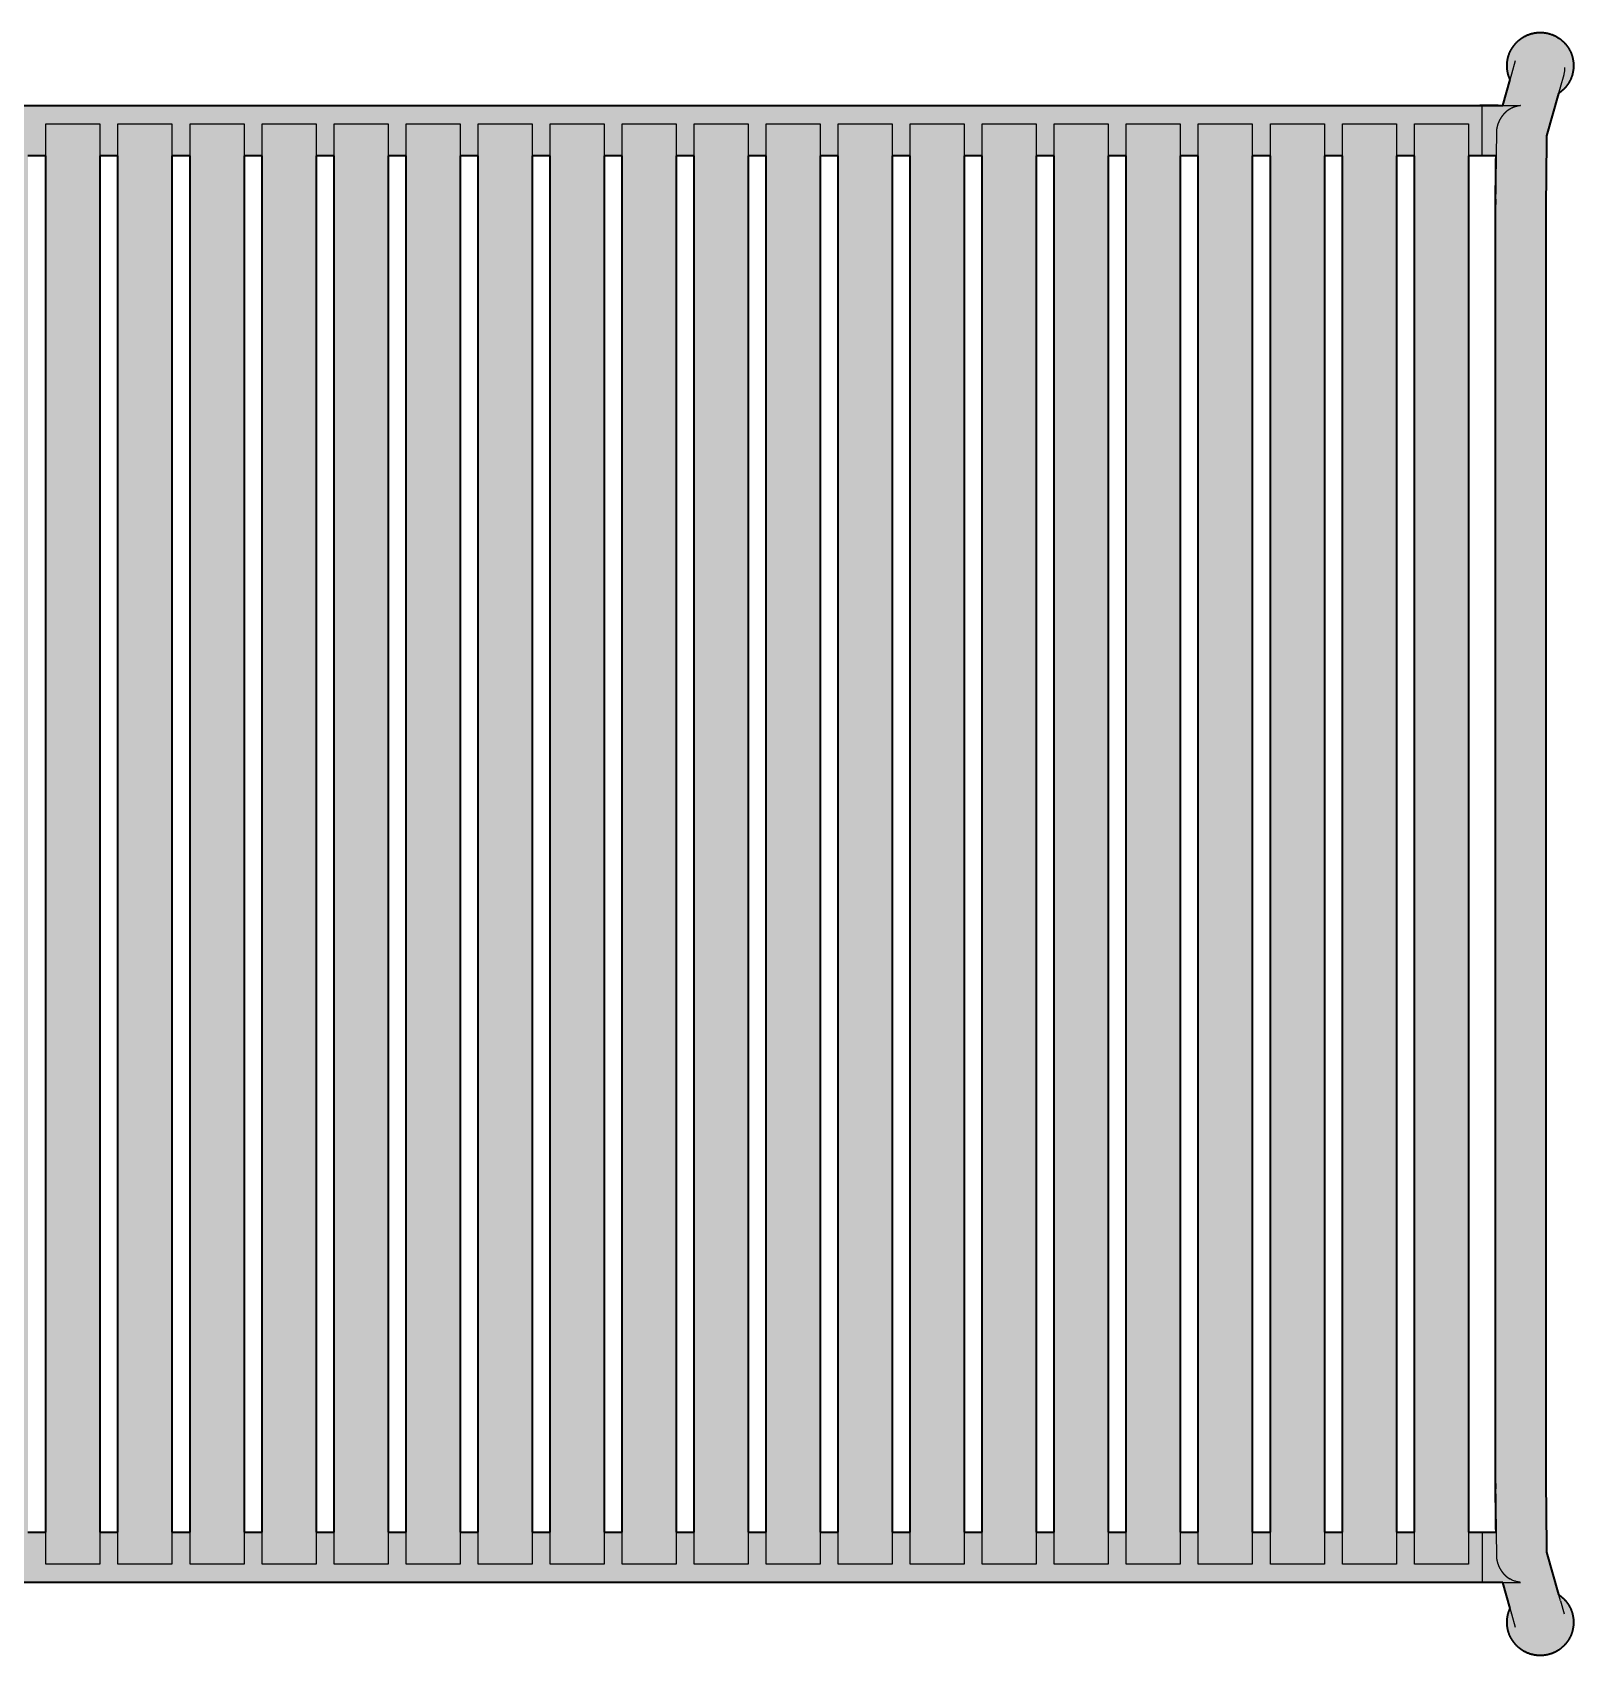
# Model space of a CAD drawing. Header units: millimetres. Extents: x 0 to 3310, y -1183 to 754.
# Drawn here: x 970 to 1826, y -1183 to -281 of the extents above; entities that cross this region are included whole.
import ezdxf

# ---------------------------------------------------------------- set-up
doc = ezdxf.new("R2010")
doc.units = ezdxf.units.MM
doc.layers.add('Blocks', color=7, linetype='Continuous')
doc.layers.add('Blocks$Fill', color=7, linetype='Continuous', true_color=0xffffff)
doc.layers.add('Blocks$Inner', color=7, linetype='Continuous', lineweight=25, true_color=0x007f00)
doc.layers.add('Blocks$Outline', color=7, linetype='Continuous', lineweight=35, true_color=0xff3f3f)

# ---------------------------------------------------------------- blocks, each defined once
blk = doc.blocks.new('Palissade Table  Top')
at = {"layer": 'Blocks$Fill'}
h = blk.add_hatch(color=256, dxfattribs=at)
h.paths.add_polyline_path([(1656.19, 424.53), (1656, 424.95), (1655.82, 425.37), (1655.66, 425.79), (1655.5, 426.22), (1655.36, 426.66), (1655.22, 427.09), (1655.1, 427.53), (1654.99, 427.98), (1654.89, 428.43), (1654.8, 428.87), (1654.72, 429.32), (1654.65, 429.78), (1654.59, 430.23), (1654.55, 430.68), (1654.51, 431.14), (1654.49, 431.6), (1654.48, 432.06), (1654.48, 432.51), (1654.49, 432.97), (1654.51, 433.43), (1654.54, 433.88), (1654.59, 434.34), (1654.65, 434.79), (1654.71, 435.24), (1654.79, 435.69), (1654.88, 436.14), (1654.98, 436.59), (1655.1, 437.03), (1655.22, 437.47), (1655.35, 437.91), (1655.5, 438.34), (1655.65, 438.77), (1655.82, 439.2), (1656, 439.62), (1656.18, 440.04), (1656.38, 440.45), (1656.59, 440.86), (1656.81, 441.26), (1657.04, 441.66), (1657.27, 442.05), (1657.52, 442.43), (1657.78, 442.81), (1658.04, 443.18), (1658.32, 443.55), (1658.6, 443.91), (1658.89, 444.26), (1659.2, 444.6), (1659.51, 444.94), (1659.83, 445.27), (1660.15, 445.59), (1660.48, 445.9), (1660.83, 446.2), (1661.17, 446.5), (1661.53, 446.79), (1661.89, 447.06), (1662.26, 447.33), (1662.64, 447.59), (1663.02, 447.84), (1663.41, 448.08), (1663.81, 448.31), (1664.21, 448.53), (1664.61, 448.74), (1665.02, 448.95), (1665.44, 449.14), (1665.86, 449.32), (1666.29, 449.49), (1666.72, 449.64), (1667.15, 449.79), (1667.58, 449.93), (1668.02, 450.05), (1668.47, 450.17), (1668.91, 450.27), (1669.36, 450.37), (1669.81, 450.45), (1670.26, 450.52), (1670.72, 450.58), (1671.17, 450.63), (1671.62, 450.67), (1672.08, 450.69), (1672.54, 450.71), (1673, 450.71), (1673.46, 450.71), (1673.91, 450.69), (1674.37, 450.66), (1674.82, 450.62), (1675.28, 450.56), (1675.73, 450.5), (1676.18, 450.43), (1676.63, 450.34), (1677.08, 450.25), (1677.52, 450.14), (1677.96, 450.02), (1678.4, 449.89), (1678.84, 449.75), (1679.27, 449.6), (1679.7, 449.43), (1680.12, 449.26), (1680.54, 449.08), (1680.95, 448.88), (1681.36, 448.68), (1681.77, 448.47), (1682.17, 448.24), (1682.56, 448.01), (1682.95, 447.77), (1683.33, 447.51), (1683.7, 447.25), (1684.07, 446.98), (1684.43, 446.7), (1684.79, 446.41), (1685.13, 446.11), (1685.47, 445.81), (1685.81, 445.49), (1686.13, 445.17), (1686.45, 444.84), (1686.75, 444.5), (1687.05, 444.15), (1687.34, 443.8), (1687.62, 443.44), (1687.9, 443.07), (1688.16, 442.7), (1688.41, 442.32), (1688.66, 441.93), (1688.89, 441.54), (1689.12, 441.14), (1689.33, 440.74), (1689.54, 440.33), (1689.73, 439.92), (1689.92, 439.5), (1690.09, 439.07), (1690.25, 438.65), (1690.41, 438.21), (1690.55, 437.78), (1690.68, 437.34), (1690.8, 436.9), (1690.91, 436.46), (1691.01, 436.01), (1691.09, 435.56), (1691.17, 435.11), (1691.24, 434.66), (1691.29, 434.2), (1691.33, 433.75), (1691.36, 433.29), (1691.38, 432.84), (1691.39, 432.38), (1691.39, 431.92), (1691.37, 431.46), (1691.35, 431.01), (1691.31, 430.55), (1691.26, 430.1), (1691.2, 429.64), (1691.13, 429.19), (1691.05, 428.74), (1690.96, 428.29), (1690.85, 427.85), (1690.74, 427.4), (1690.61, 426.97), (1690.47, 426.53), (1690.33, 426.1), (1690.17, 425.67), (1690, 425.24), (1689.82, 424.82), (1689.63, 424.41), (1689.43, 423.99), (1689.22, 423.59), (1689, 423.19), (1688.77, 422.79), (1688.53, 422.4), (1688.28, 422.02), (1688.02, 421.64), (1687.75, 421.27), (1687.47, 420.91), (1687.19, 420.55), (1686.89, 420.2), (1686.59, 419.86), (1686.28, 419.53), (1685.96, 419.2), (1685.63, 418.88), (1685.29, 418.57), (1684.95, 418.27), (1684.6, 417.98), (1684.24, 417.69), (1683.88, 417.42), (1683.5, 417.15), (1683.13, 416.89), (1676.42, 393.25), (1676, -353.85), (1676.42, -393.25), (1683.13, -416.89), (1683.5, -417.15), (1683.88, -417.42), (1684.24, -417.69), (1684.6, -417.98), (1684.95, -418.27), (1685.29, -418.57), (1685.63, -418.88), (1685.96, -419.2), (1686.28, -419.53), (1686.59, -419.86), (1686.89, -420.2), (1687.19, -420.55), (1687.47, -420.91), (1687.75, -421.27), (1688.02, -421.64), (1688.28, -422.02), (1688.53, -422.4), (1688.77, -422.79), (1689, -423.19), (1689.22, -423.59), (1689.43, -423.99), (1689.63, -424.41), (1689.82, -424.82), (1690, -425.24), (1690.17, -425.67), (1690.33, -426.1), (1690.47, -426.53), (1690.61, -426.97), (1690.74, -427.4), (1690.85, -427.85), (1690.96, -428.29), (1691.05, -428.74), (1691.13, -429.19), (1691.2, -429.64), (1691.26, -430.1), (1691.31, -430.55), (1691.35, -431.01), (1691.37, -431.46), (1691.39, -431.92), (1691.39, -432.38), (1691.38, -432.84), (1691.36, -433.29), (1691.33, -433.75), (1691.29, -434.2), (1691.24, -434.66), (1691.17, -435.11), (1691.09, -435.56), (1691.01, -436.01), (1690.91, -436.46), (1690.8, -436.9), (1690.68, -437.34), (1690.55, -437.78), (1690.41, -438.21), (1690.25, -438.65), (1690.09, -439.07), (1689.92, -439.5), (1689.73, -439.92), (1689.54, -440.33), (1689.33, -440.74), (1689.12, -441.14), (1688.89, -441.54), (1688.66, -441.93), (1688.41, -442.32), (1688.16, -442.7), (1687.9, -443.07), (1687.62, -443.44), (1687.34, -443.8), (1687.05, -444.15), (1686.75, -444.5), (1686.45, -444.84), (1686.13, -445.17), (1685.81, -445.49), (1685.47, -445.81), (1685.13, -446.11), (1684.79, -446.41), (1684.43, -446.7), (1684.07, -446.98), (1683.7, -447.25), (1683.33, -447.51), (1682.95, -447.77), (1682.56, -448.01), (1682.17, -448.24), (1681.77, -448.47), (1681.36, -448.68), (1680.95, -448.88), (1680.54, -449.08), (1680.12, -449.26), (1679.7, -449.43), (1679.27, -449.6), (1678.84, -449.75), (1678.4, -449.89), (1677.96, -450.02), (1677.52, -450.14), (1677.08, -450.25), (1676.63, -450.34), (1676.18, -450.43), (1675.73, -450.5), (1675.28, -450.56), (1674.82, -450.62), (1674.37, -450.66), (1673.91, -450.69), (1673.46, -450.71), (1673, -450.71), (1672.54, -450.71), (1672.08, -450.69), (1671.62, -450.67), (1671.17, -450.63), (1670.72, -450.58), (1670.26, -450.52), (1669.81, -450.45), (1669.36, -450.37), (1668.91, -450.27), (1668.47, -450.17), (1668.02, -450.05), (1667.58, -449.93), (1667.15, -449.79), (1666.72, -449.64), (1666.29, -449.49), (1665.86, -449.32), (1665.44, -449.14), (1665.02, -448.95), (1664.61, -448.74), (1664.21, -448.53), (1663.81, -448.31), (1663.41, -448.08), (1663.02, -447.84), (1662.64, -447.59), (1662.26, -447.33), (1661.89, -447.06), (1661.53, -446.79), (1661.17, -446.5), (1660.83, -446.2), (1660.48, -445.9), (1660.15, -445.59), (1659.83, -445.27), (1659.51, -444.94), (1659.2, -444.6), (1658.89, -444.26), (1658.6, -443.91), (1658.32, -443.55), (1658.04, -443.18), (1657.78, -442.81), (1657.52, -442.43), (1657.27, -442.05), (1657.04, -441.66), (1656.81, -441.26), (1656.59, -440.86), (1656.38, -440.45), (1656.18, -440.04), (1656, -439.62), (1655.82, -439.2), (1655.65, -438.77), (1655.5, -438.34), (1655.35, -437.91), (1655.22, -437.47), (1655.1, -437.03), (1654.98, -436.59), (1654.88, -436.14), (1654.79, -435.69), (1654.71, -435.24), (1654.65, -434.79), (1654.59, -434.34), (1654.54, -433.88), (1654.51, -433.43), (1654.49, -432.97), (1654.48, -432.51), (1654.48, -432.06), (1654.49, -431.6), (1654.51, -431.14), (1654.55, -430.68), (1654.59, -430.23), (1654.65, -429.78), (1654.72, -429.32), (1654.8, -428.87), (1654.89, -428.43), (1654.99, -427.98), (1655.1, -427.53), (1655.22, -427.09), (1655.36, -426.66), (1655.5, -426.22), (1655.66, -425.79), (1655.82, -425.37), (1656, -424.95), (1656.19, -424.53), (1652.11, -410.14), (1640.74, -410.14), (23.89, -410.14), (19.81, -424.53), (20, -424.95), (20.18, -425.37), (20.34, -425.79), (20.5, -426.22), (20.64, -426.66), (20.78, -427.09), (20.9, -427.53), (21.01, -427.98), (21.11, -428.43), (21.2, -428.87), (21.28, -429.32), (21.35, -429.78), (21.41, -430.23), (21.45, -430.68), (21.49, -431.14), (21.51, -431.6), (21.52, -432.06), (21.52, -432.51), (21.51, -432.97), (21.49, -433.43), (21.46, -433.88), (21.41, -434.34), (21.35, -434.79), (21.29, -435.24), (21.21, -435.69), (21.12, -436.14), (21.02, -436.59), (20.9, -437.03), (20.78, -437.47), (20.65, -437.91), (20.5, -438.34), (20.35, -438.77), (20.18, -439.2), (20, -439.62), (19.82, -440.04), (19.62, -440.45), (19.41, -440.86), (19.19, -441.26), (18.96, -441.66), (18.73, -442.05), (18.48, -442.43), (18.22, -442.81), (17.96, -443.18), (17.68, -443.55), (17.4, -443.91), (17.11, -444.26), (16.8, -444.6), (16.49, -444.94), (16.17, -445.27), (15.85, -445.59), (15.52, -445.9), (15.17, -446.2), (14.83, -446.5), (14.47, -446.79), (14.11, -447.06), (13.74, -447.33), (13.36, -447.59), (12.98, -447.84), (12.59, -448.08), (12.19, -448.31), (11.79, -448.53), (11.39, -448.74), (10.98, -448.95), (10.56, -449.14), (10.14, -449.32), (9.71, -449.49), (9.28, -449.64), (8.85, -449.79), (8.42, -449.93), (7.98, -450.05), (7.53, -450.17), (7.09, -450.27), (6.64, -450.37), (6.19, -450.45), (5.74, -450.52), (5.28, -450.58), (4.83, -450.63), (4.38, -450.67), (3.92, -450.69), (3.46, -450.71), (3, -450.71), (2.54, -450.71), (2.09, -450.69), (1.63, -450.66), (1.18, -450.62), (0.72, -450.56), (0.27, -450.5), (-0.18, -450.43), (-0.63, -450.34), (-1.08, -450.25), (-1.52, -450.14), (-1.96, -450.02), (-2.4, -449.89), (-2.84, -449.75), (-3.27, -449.6), (-3.7, -449.43), (-4.12, -449.26), (-4.54, -449.08), (-4.95, -448.88), (-5.36, -448.68), (-5.77, -448.47), (-6.17, -448.24), (-6.56, -448.01), (-6.95, -447.77), (-7.33, -447.51), (-7.7, -447.25), (-8.07, -446.98), (-8.43, -446.7), (-8.79, -446.41), (-9.13, -446.11), (-9.47, -445.81), (-9.81, -445.49), (-10.13, -445.17), (-10.45, -444.84), (-10.75, -444.5), (-11.05, -444.15), (-11.34, -443.8), (-11.62, -443.44), (-11.9, -443.07), (-12.16, -442.7), (-12.41, -442.32), (-12.66, -441.93), (-12.89, -441.54), (-13.12, -441.14), (-13.33, -440.74), (-13.54, -440.33), (-13.73, -439.92), (-13.92, -439.5), (-14.09, -439.07), (-14.25, -438.65), (-14.41, -438.21), (-14.55, -437.78), (-14.68, -437.34), (-14.8, -436.9), (-14.91, -436.46), (-15.01, -436.01), (-15.09, -435.56), (-15.17, -435.11), (-15.24, -434.66), (-15.29, -434.2), (-15.33, -433.75), (-15.36, -433.29), (-15.38, -432.84), (-15.39, -432.38), (-15.39, -431.92), (-15.37, -431.46), (-15.35, -431.01), (-15.31, -430.55), (-15.26, -430.1), (-15.2, -429.64), (-15.13, -429.19), (-15.05, -428.74), (-14.96, -428.29), (-14.85, -427.85), (-14.74, -427.4), (-14.61, -426.97), (-14.47, -426.53), (-14.33, -426.1), (-14.17, -425.67), (-14, -425.24), (-13.82, -424.82), (-13.63, -424.41), (-13.43, -423.99), (-13.22, -423.59), (-13, -423.19), (-12.77, -422.79), (-12.53, -422.4), (-12.28, -422.02), (-12.02, -421.64), (-11.75, -421.27), (-11.47, -420.91), (-11.19, -420.55), (-10.89, -420.2), (-10.59, -419.86), (-10.28, -419.53), (-9.96, -419.2), (-9.63, -418.88), (-9.29, -418.57), (-8.95, -418.27), (-8.6, -417.98), (-8.24, -417.69), (-7.88, -417.42), (-7.5, -417.15), (-7.13, -416.89), (-0.42, -393.25), (0, 353.85), (-0.42, 393.25), (-7.13, 416.89), (-7.5, 417.15), (-7.88, 417.42), (-8.24, 417.69), (-8.6, 417.98), (-8.95, 418.27), (-9.29, 418.57), (-9.63, 418.88), (-9.96, 419.2), (-10.28, 419.53), (-10.59, 419.86), (-10.89, 420.2), (-11.19, 420.55), (-11.47, 420.91), (-11.75, 421.27), (-12.02, 421.64), (-12.28, 422.02), (-12.53, 422.4), (-12.77, 422.79), (-13, 423.19), (-13.22, 423.59), (-13.43, 423.99), (-13.63, 424.41), (-13.82, 424.82), (-14, 425.24), (-14.17, 425.67), (-14.33, 426.1), (-14.47, 426.53), (-14.61, 426.97), (-14.74, 427.4), (-14.85, 427.85), (-14.96, 428.29), (-15.05, 428.74), (-15.13, 429.19), (-15.2, 429.64), (-15.26, 430.1), (-15.31, 430.55), (-15.35, 431.01), (-15.37, 431.46), (-15.39, 431.92), (-15.39, 432.38), (-15.38, 432.84), (-15.36, 433.29), (-15.33, 433.75), (-15.29, 434.2), (-15.24, 434.66), (-15.17, 435.11), (-15.09, 435.56), (-15.01, 436.01), (-14.91, 436.46), (-14.8, 436.9), (-14.68, 437.34), (-14.55, 437.78), (-14.41, 438.21), (-14.25, 438.65), (-14.09, 439.07), (-13.92, 439.5), (-13.73, 439.92), (-13.54, 440.33), (-13.33, 440.74), (-13.12, 441.14), (-12.89, 441.54), (-12.66, 441.93), (-12.41, 442.32), (-12.16, 442.7), (-11.9, 443.07), (-11.62, 443.44), (-11.34, 443.8), (-11.05, 444.15), (-10.75, 444.5), (-10.45, 444.84), (-10.13, 445.17), (-9.81, 445.49), (-9.47, 445.81), (-9.13, 446.11), (-8.79, 446.41), (-8.43, 446.7), (-8.07, 446.98), (-7.7, 447.25), (-7.33, 447.51), (-6.95, 447.77), (-6.56, 448.01), (-6.17, 448.24), (-5.77, 448.47), (-5.36, 448.68), (-4.95, 448.88), (-4.54, 449.08), (-4.12, 449.26), (-3.7, 449.43), (-3.27, 449.6), (-2.84, 449.75), (-2.4, 449.89), (-1.96, 450.02), (-1.52, 450.14), (-1.08, 450.25), (-0.63, 450.34), (-0.18, 450.43), (0.27, 450.5), (0.72, 450.56), (1.18, 450.62), (1.63, 450.66), (2.09, 450.69), (2.54, 450.71), (3, 450.71), (3.46, 450.71), (3.92, 450.69), (4.38, 450.67), (4.83, 450.63), (5.28, 450.58), (5.74, 450.52), (6.19, 450.45), (6.64, 450.37), (7.09, 450.27), (7.53, 450.17), (7.98, 450.05), (8.42, 449.93), (8.85, 449.79), (9.28, 449.64), (9.71, 449.49), (10.14, 449.32), (10.56, 449.14), (10.98, 448.95), (11.39, 448.74), (11.79, 448.53), (12.19, 448.31), (12.59, 448.08), (12.98, 447.84), (13.36, 447.59), (13.74, 447.33), (14.11, 447.06), (14.47, 446.79), (14.83, 446.5), (15.17, 446.2), (15.52, 445.9), (15.85, 445.59), (16.17, 445.27), (16.49, 444.94), (16.8, 444.6), (17.11, 444.26), (17.4, 443.91), (17.68, 443.55), (17.96, 443.18), (18.22, 442.81), (18.48, 442.43), (18.73, 442.05), (18.96, 441.66), (19.19, 441.26), (19.41, 440.86), (19.62, 440.45), (19.82, 440.04), (20, 439.62), (20.18, 439.2), (20.35, 438.77), (20.5, 438.34), (20.65, 437.91), (20.78, 437.47), (20.9, 437.03), (21.02, 436.59), (21.12, 436.14), (21.21, 435.69), (21.29, 435.24), (21.35, 434.79), (21.41, 434.34), (21.46, 433.88), (21.49, 433.43), (21.51, 432.97), (21.52, 432.51), (21.52, 432.06), (21.51, 431.6), (21.49, 431.14), (21.45, 430.68), (21.41, 430.23), (21.35, 429.78), (21.28, 429.32), (21.2, 428.87), (21.11, 428.43), (21.01, 427.98), (20.9, 427.53), (20.78, 427.09), (20.64, 426.66), (20.5, 426.22), (20.34, 425.79), (20.18, 425.37), (20, 424.95), (19.81, 424.53), (23.89, 410.14), (35.26, 410.14), (1652.11, 410.14)], flags=0)
h.paths.add_polyline_path([(1633, -350.07), (1633, -382.14), (1648.35, -382.14), (1648.35, 382.14), (1633, 382.14)], flags=0)
h.paths.add_polyline_path([(1603, -382.14), (1603, 382.14), (1593, 382.14), (1593, -350.07), (1593, -382.14)], flags=0)
h.paths.add_polyline_path([(1553, -350.07), (1553, -382.14), (1563, -382.14), (1563, 382.14), (1553, 382.14)], flags=0)
h.paths.add_polyline_path([(1513, -350.07), (1513, -382.14), (1523, -382.14), (1523, 382.14), (1513, 382.14)], flags=0)
h.paths.add_polyline_path([(1483, -382.14), (1483, 382.14), (1473, 382.14), (1473, -350.07), (1473, -382.14)], flags=0)
h.paths.add_polyline_path([(1443, -382.14), (1443, 382.14), (1433, 382.14), (1433, -350.07), (1433, -382.14)], flags=0)
h.paths.add_polyline_path([(1393, -350.07), (1393, -382.14), (1403, -382.14), (1403, 382.14), (1393, 382.14)], flags=0)
h.paths.add_polyline_path([(1353, -350.07), (1353, -382.14), (1363, -382.14), (1363, 382.14), (1353, 382.14)], flags=0)
h.paths.add_polyline_path([(1313, -350.07), (1313, -382.14), (1323, -382.14), (1323, 382.14), (1313, 382.14)], flags=0)
h.paths.add_polyline_path([(1273, -350.07), (1273, -382.14), (1283, -382.14), (1283, 382.14), (1273, 382.14)], flags=0)
h.paths.add_polyline_path([(1243, -382.14), (1243, 382.14), (1233, 382.14), (1233, -350.07), (1233, -382.14)], flags=0)
h.paths.add_polyline_path([(1203, -382.14), (1203, 382.14), (1193, 382.14), (1193, -350.07), (1193, -382.14)], flags=0)
h.paths.add_polyline_path([(1163, -382.14), (1163, 382.14), (1153, 382.14), (1153, -350.07), (1153, -382.14)], flags=0)
h.paths.add_polyline_path([(1113, -350.07), (1113, -382.14), (1123, -382.14), (1123, 382.14), (1113, 382.14)], flags=0)
h.paths.add_polyline_path([(1083, -382.14), (1083, 382.14), (1073, 382.14), (1073, -350.07), (1073, -382.14)], flags=0)
h.paths.add_polyline_path([(1043, -382.14), (1043, 382.14), (1033, 382.14), (1033, -350.07), (1033, -382.14)], flags=0)
h.paths.add_polyline_path([(993, -350.07), (993, -382.14), (1003, -382.14), (1003, 382.14), (993, 382.14)], flags=0)
h.paths.add_polyline_path([(963, -382.14), (963, 382.14), (953, 382.14), (953, -350.07), (953, -382.14)], flags=0)
h.paths.add_polyline_path([(923, -382.14), (923, 382.14), (913, 382.14), (913, -350.07), (913, -382.14)], flags=0)
h.paths.add_polyline_path([(873, -350.07), (873, -382.14), (883, -382.14), (883, 382.14), (873, 382.14)], flags=0)
h.paths.add_polyline_path([(843, -382.14), (843, 382.14), (833, 382.14), (833, -350.07), (833, -382.14)], flags=0)
h.paths.add_polyline_path([(803, -382.14), (803, 382.14), (793, 382.14), (793, -350.07), (793, -382.14)], flags=0)
h.paths.add_polyline_path([(753, -350.07), (753, -382.14), (763, -382.14), (763, 382.14), (753, 382.14)], flags=0)
h.paths.add_polyline_path([(713, -350.07), (713, -382.14), (723, -382.14), (723, 382.14), (713, 382.14)], flags=0)
h.paths.add_polyline_path([(673, -350.07), (673, -382.14), (683, -382.14), (683, 382.14), (673, 382.14)], flags=0)
h.paths.add_polyline_path([(633, -350.07), (633, -382.14), (643, -382.14), (643, 382.14), (633, 382.14)], flags=0)
h.paths.add_polyline_path([(593, -350.07), (593, -382.14), (603, -382.14), (603, 382.14), (593, 382.14)], flags=0)
h.paths.add_polyline_path([(553, -350.07), (553, -382.14), (563, -382.14), (563, 382.14), (553, 382.14)], flags=0)
h.paths.add_polyline_path([(513, -350.07), (513, -382.14), (523, -382.14), (523, 382.14), (513, 382.14)], flags=0)
h.paths.add_polyline_path([(473, -350.07), (473, -382.14), (483, -382.14), (483, 382.14), (473, 382.14)], flags=0)
h.paths.add_polyline_path([(433, -350.07), (433, -382.14), (443, -382.14), (443, 382.14), (433, 382.14)], flags=0)
h.paths.add_polyline_path([(393, -350.07), (393, -382.14), (403, -382.14), (403, 382.14), (393, 382.14)], flags=0)
h.paths.add_polyline_path([(363, -382.14), (363, 382.14), (353, 382.14), (353, -350.07), (353, -382.14)], flags=0)
h.paths.add_polyline_path([(313, -350.07), (313, -382.14), (323, -382.14), (323, 382.14), (313, 382.14)], flags=0)
h.paths.add_polyline_path([(273, -350.07), (273, -382.14), (283, -382.14), (283, 382.14), (273, 382.14)], flags=0)
h.paths.add_polyline_path([(233, -350.07), (233, -382.14), (243, -382.14), (243, 382.14), (233, 382.14)], flags=0)
h.paths.add_polyline_path([(193, -350.07), (193, -382.14), (203, -382.14), (203, 382.14), (193, 382.14)], flags=0)
h.paths.add_polyline_path([(153, -350.07), (153, -382.14), (163, -382.14), (163, 382.14), (153, 382.14)], flags=0)
h.paths.add_polyline_path([(113, -350.07), (113, -382.14), (123, -382.14), (123, 382.14), (113, 382.14)], flags=0)
h.paths.add_polyline_path([(83, -382.14), (83, 382.14), (73, 382.14), (73, -350.07), (73, -382.14)], flags=0)
h.paths.add_polyline_path([(43, -382.14), (43, 382.14), (27.65, 382.14), (27.65, -382.14)], flags=0)
at = {"layer": 'Blocks$Inner'}
for p, q in [((1657.11, 427.78), (1659.18, 435.1)), ((1652.11, 410.14), (1657.09, 427.71)), ((1657.02, 427.47), (1656.98, 427.32)), ((1684.03, 420.07), (1676.42, 393.24)), ((1684.01, 420), (1683.91, 419.69)), ((1640.74, 382.14), (1640.74, 410.14)), ((843, 382.14), (833, 382.14)), ((883, 382.14), (873, 382.14)), ((923, 382.14), (913, 382.14)), ((963, 382.14), (953, 382.14)), ((1003, 382.14), (993, 382.14)), ((1043, 382.14), (1033, 382.14)), ((1083, 382.14), (1073, 382.14)), ((1123, 382.14), (1113, 382.14)), ((1163, 382.14), (1153, 382.14)), ((1203, 382.14), (1193, 382.14)), ((1243, 382.14), (1233, 382.14)), ((1283, 382.14), (1273, 382.14)), ((1323, 382.14), (1313, 382.14)), ((1363, 382.14), (1353, 382.14)), ((1403, 382.14), (1393, 382.14)), ((1443, 382.14), (1433, 382.14)), ((1483, 382.14), (1473, 382.14)), ((1523, 382.14), (1513, 382.14)), ((1563, 382.14), (1553, 382.14)), ((1603, 382.14), (1593, 382.14)), ((843, -382.14), (833, -382.14)), ((883, -382.14), (873, -382.14)), ((923, -382.14), (913, -382.14)), ((963, -382.14), (953, -382.14)), ((1003, -382.14), (993, -382.14)), ((1043, -382.14), (1033, -382.14)), ((1083, -382.14), (1073, -382.14)), ((1123, -382.14), (1113, -382.14)), ((1163, -382.14), (1153, -382.14)), ((1203, -382.14), (1193, -382.14)), ((1243, -382.14), (1233, -382.14)), ((1283, -382.14), (1273, -382.14)), ((1323, -382.14), (1313, -382.14)), ((1363, -382.14), (1353, -382.14)), ((1403, -382.14), (1393, -382.14)), ((1443, -382.14), (1433, -382.14)), ((1483, -382.14), (1473, -382.14)), ((1523, -382.14), (1513, -382.14)), ((1563, -382.14), (1553, -382.14)), ((1603, -382.14), (1593, -382.14)), ((1676.42, -393.24), (1684.03, -420.07)), ((1657.09, -427.71), (1652.11, -410.14)), ((1684.01, -420), (1683.91, -419.69)), ((1684.09, -420.31), (1686.12, -427.46)), ((1657.02, -427.47), (1656.98, -427.32)), ((1659.18, -435.1), (1657.11, -427.78))]:
    blk.add_line(p, q, dxfattribs=at)
for points in [[(1684.09, 420.31), (1686.12, 427.46), (1686.24, 427.92), (1686.35, 428.38), (1686.44, 428.84), (1686.51, 429.31), (1686.57, 429.78), (1686.61, 430.25), (1686.64, 430.72), (1686.65, 431.19)], [(35.26, 382.14), (35.26, 410.14), (1640.74, 410.14), (1661.97, 410.14)], [(1648.53, 395.86), (1648, 353.85), (1648, -353.85), (1648.53, -395.87)], [(1676.47, 394.03), (1676.43, 393.43), (1676.31, 389.94), (1676, 353.85), (1676, -353.85), (1676.31, -389.94), (1676.43, -393.43), (1676.47, -394.03)], [(1648.35, 382.14), (1640.74, 382.14), (1633, 382.14)], [(1648.35, -382.14), (1640.74, -382.14), (1633, -382.14)], [(1640.74, -382.14), (1640.74, -410.14), (1661.97, -410.14), (1662, -410.14), (1662, -410.07), (1661.52, -410.01), (1661.04, -409.94), (1660.56, -409.85), (1660.08, -409.75), (1659.61, -409.63), (1659.14, -409.49), (1658.68, -409.34), (1658.22, -409.18), (1657.77, -409), (1657.32, -408.81), (1656.88, -408.6), (1656.45, -408.38), (1656.02, -408.14)], [(1640.74, -410.14), (35.26, -410.14), (14.03, -410.14), (14, -410.14), (14, -410.07), (14.48, -410.01), (14.97, -409.94), (15.44, -409.85), (15.92, -409.75), (16.39, -409.63), (16.86, -409.49), (17.32, -409.34), (17.78, -409.18), (18.24, -409), (18.68, -408.81), (19.12, -408.6), (19.56, -408.37), (19.98, -408.14)]]:
    blk.add_lwpolyline(points, dxfattribs=at)
for points in [[(873, -350.07), (873, -399.98), (843, -399.98), (843, -350.07), (843, 350.07), (843, 399.98), (873, 399.98), (873, 350.07)], [(913, -350.07), (913, -399.98), (883, -399.98), (883, -350.07), (883, 350.07), (883, 399.98), (913, 399.98), (913, 350.07)], [(953, -350.07), (953, -399.98), (923, -399.98), (923, -350.07), (923, 350.07), (923, 399.98), (953, 399.98), (953, 350.07)], [(993, -350.07), (993, -399.98), (963, -399.98), (963, -350.07), (963, 350.07), (963, 399.98), (993, 399.98), (993, 350.07)], [(1033, -350.07), (1033, -399.98), (1003, -399.98), (1003, -350.07), (1003, 350.07), (1003, 399.98), (1033, 399.98), (1033, 350.07)], [(1073, -350.07), (1073, -399.98), (1043, -399.98), (1043, -350.07), (1043, 350.07), (1043, 399.98), (1073, 399.98), (1073, 350.07)], [(1113, -350.07), (1113, -399.98), (1083, -399.98), (1083, -350.07), (1083, 350.07), (1083, 399.98), (1113, 399.98), (1113, 350.07)], [(1153, -350.07), (1153, -399.98), (1123, -399.98), (1123, -350.07), (1123, 350.07), (1123, 399.98), (1153, 399.98), (1153, 350.07)], [(1193, -350.07), (1193, -399.98), (1163, -399.98), (1163, -350.07), (1163, 350.07), (1163, 399.98), (1193, 399.98), (1193, 350.07)], [(1233, -350.07), (1233, -399.98), (1203, -399.98), (1203, -350.07), (1203, 350.07), (1203, 399.98), (1233, 399.98), (1233, 350.07)], [(1273, -350.07), (1273, -399.98), (1243, -399.98), (1243, -350.07), (1243, 350.07), (1243, 399.98), (1273, 399.98), (1273, 350.07)], [(1313, -350.07), (1313, -399.98), (1283, -399.98), (1283, -350.07), (1283, 350.07), (1283, 399.98), (1313, 399.98), (1313, 350.07)], [(1353, -350.07), (1353, -399.98), (1323, -399.98), (1323, -350.07), (1323, 350.07), (1323, 399.98), (1353, 399.98), (1353, 350.07)], [(1393, -350.07), (1393, -399.98), (1363, -399.98), (1363, -350.07), (1363, 350.07), (1363, 399.98), (1393, 399.98), (1393, 350.07)], [(1433, -350.07), (1433, -399.98), (1403, -399.98), (1403, -350.07), (1403, 350.07), (1403, 399.98), (1433, 399.98), (1433, 350.07)], [(1473, -350.07), (1473, -399.98), (1443, -399.98), (1443, -350.07), (1443, 350.07), (1443, 399.98), (1473, 399.98), (1473, 350.07)], [(1513, -350.07), (1513, -399.98), (1483, -399.98), (1483, -350.07), (1483, 350.07), (1483, 399.98), (1513, 399.98), (1513, 350.07)], [(1553, -350.07), (1553, -399.98), (1523, -399.98), (1523, -350.07), (1523, 350.07), (1523, 399.98), (1553, 399.98), (1553, 350.07)], [(1593, -350.07), (1593, -399.98), (1563, -399.98), (1563, -350.07), (1563, 350.07), (1563, 399.98), (1593, 399.98), (1593, 350.07)], [(1633, -350.07), (1633, -399.98), (1603, -399.98), (1603, -350.07), (1603, 350.07), (1603, 399.98), (1633, 399.98), (1633, 350.07)]]:
    blk.add_lwpolyline(points, close=True, dxfattribs=at)
for points in [[(1683.13, 416.89), (1684.66, 417.91), (1687.26, 420.5), (1689.3, 423.55), (1690.7, 426.94), (1691.4, 430.54), (1691.38, 434.21), (1690.63, 437.81), (1689.2, 441.19), (1687.12, 444.21), (1684.49, 446.77), (1681.4, 448.76), (1677.99, 450.11), (1674.37, 450.75), (1670.7, 450.67), (1667.12, 449.88), (1663.76, 448.39), (1660.77, 446.27), (1658.25, 443.6), (1656.3, 440.49), (1655.01, 437.05), (1654.42, 433.43), (1654.56, 429.76), (1655.42, 426.19), (1656.19, 424.53)], [(1661.97, 410.14), (1661.69, 410.01), (1660.71, 409.89), (1659.82, 409.69), (1658.92, 409.43), (1658.05, 409.12), (1657.19, 408.75), (1656.36, 408.34), (1655.56, 407.87), (1654.79, 407.35), (1654.06, 406.77), (1653.37, 406.15), (1652.72, 405.48), (1652.12, 404.78), (1651.55, 404.04), (1651.03, 403.27), (1650.56, 402.47), (1650.12, 401.65), (1649.74, 400.8), (1649.4, 399.94), (1649.12, 399.05), (1648.88, 398.16), (1648.7, 397.24), (1648.56, 396.32), (1648.53, 395.86)], [(1648.53, -395.87), (1648.55, -396.19), (1648.64, -396.83), (1648.74, -397.47), (1648.87, -398.11), (1649.03, -398.73), (1649.21, -399.35), (1649.42, -399.97), (1649.65, -400.57), (1649.9, -401.17), (1650.18, -401.75), (1650.48, -402.33), (1650.8, -402.89), (1651.14, -403.44), (1651.51, -403.97), (1651.89, -404.49), (1652.3, -405), (1652.73, -405.48), (1653.17, -405.95), (1653.64, -406.4), (1654.13, -406.82), (1654.63, -407.23), (1655.16, -407.6), (1655.7, -407.96), (1655.98, -408.12)], [(1656.19, -424.53), (1655.42, -426.19), (1654.56, -429.76), (1654.42, -433.43), (1655.01, -437.05), (1656.3, -440.49), (1658.25, -443.6), (1660.77, -446.27), (1663.76, -448.39), (1667.12, -449.88), (1670.7, -450.67), (1674.37, -450.75), (1677.99, -450.11), (1681.4, -448.76), (1684.49, -446.77), (1687.12, -444.21), (1689.2, -441.19), (1690.63, -437.81), (1691.38, -434.21), (1691.4, -430.54), (1690.7, -426.94), (1689.3, -423.55), (1687.26, -420.5), (1684.66, -417.91), (1683.13, -416.89)]]:
    blk.add_open_spline(points, degree=2, dxfattribs=at)
at = {"layer": 'Blocks$Outline'}
for points in [[(1652.11, 410.14), (1656.19, 424.53)], [(1683.13, 416.89), (1676.42, 393.25)], [(1676.42, 393.25), (1676.31, 389.94), (1676, 353.85), (1676, -353.85), (1676.31, -389.94), (1676.42, -393.25)], [(843, 382.14), (833, 382.14)], [(843, -382.14), (843, -350.07), (843, 350.07), (843, 382.14)], [(883, 382.14), (873, 382.14)], [(873, 382.14), (873, 350.07), (873, -350.07)], [(883, -382.14), (883, -350.07), (883, 350.07), (883, 382.14)], [(923, 382.14), (913, 382.14)], [(913, 382.14), (913, 350.07), (913, -350.07)], [(923, -382.14), (923, -350.07), (923, 350.07), (923, 382.14)], [(963, 382.14), (953, 382.14)], [(953, 382.14), (953, 350.07), (953, -350.07)], [(963, -382.14), (963, -350.07), (963, 350.07), (963, 382.14)], [(1003, 382.14), (993, 382.14)], [(993, 382.14), (993, 350.07), (993, -350.07)], [(1003, -382.14), (1003, -350.07), (1003, 350.07), (1003, 382.14)], [(1043, 382.14), (1033, 382.14)], [(1033, 382.14), (1033, 350.07), (1033, -350.07)], [(1043, -382.14), (1043, -350.07), (1043, 350.07), (1043, 382.14)], [(1083, 382.14), (1073, 382.14)], [(1073, 382.14), (1073, 350.07), (1073, -350.07)], [(1083, -382.14), (1083, -350.07), (1083, 350.07), (1083, 382.14)], [(1123, 382.14), (1113, 382.14)], [(1113, 382.14), (1113, 350.07), (1113, -350.07)], [(1123, -382.14), (1123, -350.07), (1123, 350.07), (1123, 382.14)], [(1163, 382.14), (1153, 382.14)], [(1153, 382.14), (1153, 350.07), (1153, -350.07)], [(1163, -382.14), (1163, -350.07), (1163, 350.07), (1163, 382.14)], [(1203, 382.14), (1193, 382.14)], [(1193, 382.14), (1193, 350.07), (1193, -350.07)], [(1203, -382.14), (1203, -350.07), (1203, 350.07), (1203, 382.14)], [(1243, 382.14), (1233, 382.14)], [(1233, 382.14), (1233, 350.07), (1233, -350.07)], [(1243, -382.14), (1243, -350.07), (1243, 350.07), (1243, 382.14)], [(1283, 382.14), (1273, 382.14)], [(1273, 382.14), (1273, 350.07), (1273, -350.07)], [(1283, -382.14), (1283, -350.07), (1283, 350.07), (1283, 382.14)], [(1323, 382.14), (1313, 382.14)], [(1313, 382.14), (1313, 350.07), (1313, -350.07)], [(1323, -382.14), (1323, -350.07), (1323, 350.07), (1323, 382.14)], [(1363, 382.14), (1353, 382.14)], [(1353, 382.14), (1353, 350.07), (1353, -350.07)], [(1363, -382.14), (1363, -350.07), (1363, 350.07), (1363, 382.14)], [(1403, 382.14), (1393, 382.14)], [(1393, 382.14), (1393, 350.07), (1393, -350.07)], [(1403, -382.14), (1403, -350.07), (1403, 350.07), (1403, 382.14)], [(1443, 382.14), (1433, 382.14)], [(1433, 382.14), (1433, 350.07), (1433, -350.07)], [(1443, -382.14), (1443, -350.07), (1443, 350.07), (1443, 382.14)], [(1483, 382.14), (1473, 382.14)], [(1473, 382.14), (1473, 350.07), (1473, -350.07)], [(1483, -382.14), (1483, -350.07), (1483, 350.07), (1483, 382.14)], [(1523, 382.14), (1513, 382.14)], [(1513, 382.14), (1513, 350.07), (1513, -350.07)], [(1523, -382.14), (1523, -350.07), (1523, 350.07), (1523, 382.14)], [(1563, 382.14), (1553, 382.14)], [(1553, 382.14), (1553, 350.07), (1553, -350.07)], [(1563, -382.14), (1563, -350.07), (1563, 350.07), (1563, 382.14)], [(1603, 382.14), (1593, 382.14)], [(1593, 382.14), (1593, 350.07), (1593, -350.07)], [(1603, -382.14), (1603, -350.07), (1603, 350.07), (1603, 382.14)], [(1648.35, 382.14), (1640.74, 382.14), (1633, 382.14)], [(1633, 382.14), (1633, 350.07), (1633, -350.07)], [(873, -350.07), (873, -382.14)], [(913, -350.07), (913, -382.14)], [(953, -350.07), (953, -382.14)], [(993, -350.07), (993, -382.14)], [(1033, -350.07), (1033, -382.14)], [(1073, -350.07), (1073, -382.14)], [(1113, -350.07), (1113, -382.14)], [(1153, -350.07), (1153, -382.14)], [(1193, -350.07), (1193, -382.14)], [(1233, -350.07), (1233, -382.14)], [(1273, -350.07), (1273, -382.14)], [(1313, -350.07), (1313, -382.14)], [(1353, -350.07), (1353, -382.14)], [(1393, -350.07), (1393, -382.14)], [(1433, -350.07), (1433, -382.14)], [(1473, -350.07), (1473, -382.14)], [(1513, -350.07), (1513, -382.14)], [(1553, -350.07), (1553, -382.14)], [(1593, -350.07), (1593, -382.14)], [(1633, -350.07), (1633, -382.14)], [(833, -382.14), (843, -382.14)], [(873, -382.14), (883, -382.14)], [(913, -382.14), (923, -382.14)], [(953, -382.14), (963, -382.14)], [(993, -382.14), (1003, -382.14)], [(1033, -382.14), (1043, -382.14)], [(1073, -382.14), (1083, -382.14)], [(1113, -382.14), (1123, -382.14)], [(1153, -382.14), (1163, -382.14)], [(1193, -382.14), (1203, -382.14)], [(1233, -382.14), (1243, -382.14)], [(1273, -382.14), (1283, -382.14)], [(1313, -382.14), (1323, -382.14)], [(1353, -382.14), (1363, -382.14)], [(1393, -382.14), (1403, -382.14)], [(1433, -382.14), (1443, -382.14)], [(1473, -382.14), (1483, -382.14)], [(1513, -382.14), (1523, -382.14)], [(1553, -382.14), (1563, -382.14)], [(1593, -382.14), (1603, -382.14)], [(1633, -382.14), (1640.74, -382.14), (1648.35, -382.14)], [(1676.42, -393.25), (1683.13, -416.89)], [(1640.74, -410.14), (35.26, -410.14), (23.89, -410.14)], [(1652.11, -410.14), (1640.74, -410.14)], [(1656.19, -424.53), (1652.11, -410.14)]]:
    blk.add_lwpolyline(points, dxfattribs=at)
for points in [[(1656.19, 424.53), (1655.42, 426.19), (1654.56, 429.76), (1654.42, 433.43), (1655.01, 437.05), (1656.3, 440.49), (1658.25, 443.6), (1660.77, 446.27), (1663.76, 448.39), (1667.12, 449.88), (1670.7, 450.67), (1674.37, 450.75), (1677.99, 450.11), (1681.4, 448.76), (1684.49, 446.77), (1687.12, 444.21), (1689.2, 441.19), (1690.63, 437.81), (1691.38, 434.21), (1691.4, 430.54), (1690.7, 426.94), (1689.3, 423.55), (1687.26, 420.5), (1684.66, 417.91), (1683.13, 416.89)], [(1683.13, -416.89), (1684.66, -417.91), (1687.26, -420.5), (1689.3, -423.55), (1690.7, -426.94), (1691.4, -430.54), (1691.38, -434.21), (1690.63, -437.81), (1689.2, -441.19), (1687.12, -444.21), (1684.49, -446.77), (1681.4, -448.76), (1677.99, -450.11), (1674.37, -450.75), (1670.7, -450.67), (1667.12, -449.88), (1663.76, -448.39), (1660.77, -446.27), (1658.25, -443.6), (1656.3, -440.49), (1655.01, -437.05), (1654.42, -433.43), (1654.56, -429.76), (1655.42, -426.19), (1656.19, -424.53)]]:
    blk.add_open_spline(points, degree=2, dxfattribs=at)
for points, knots in [([(35.26, 410.14), (838, 410.14), (1640.74, 410.14), (1646.42, 410.14), (1652.11, 410.14)], [28, 28, 28, 1633.481228, 1633.481228, 1644.848481, 1644.848481, 1644.848481]), ([(1648.35, -382.14), (1648.18, -367.99), (1648, -353.85), (1648, 0), (1648, 353.85), (1648.18, 367.99), (1648.35, 382.14)], [-2455.715921, -2455.715921, -2455.715921, -2427.420244, -2427.420244, -1719.728127, -1719.728127, -1691.432453, -1691.432453, -1691.432453])]:
    blk.add_open_spline(points, degree=2, knots=knots, dxfattribs=at)

msp = doc.modelspace()

# ---------------------------------------------------------------- block references
at = {"layer": 'Blocks'}
msp.add_blockref('Palissade Table  Top', (134.84, -732.1), dxfattribs=at)

doc.saveas('drawing.dxf')
